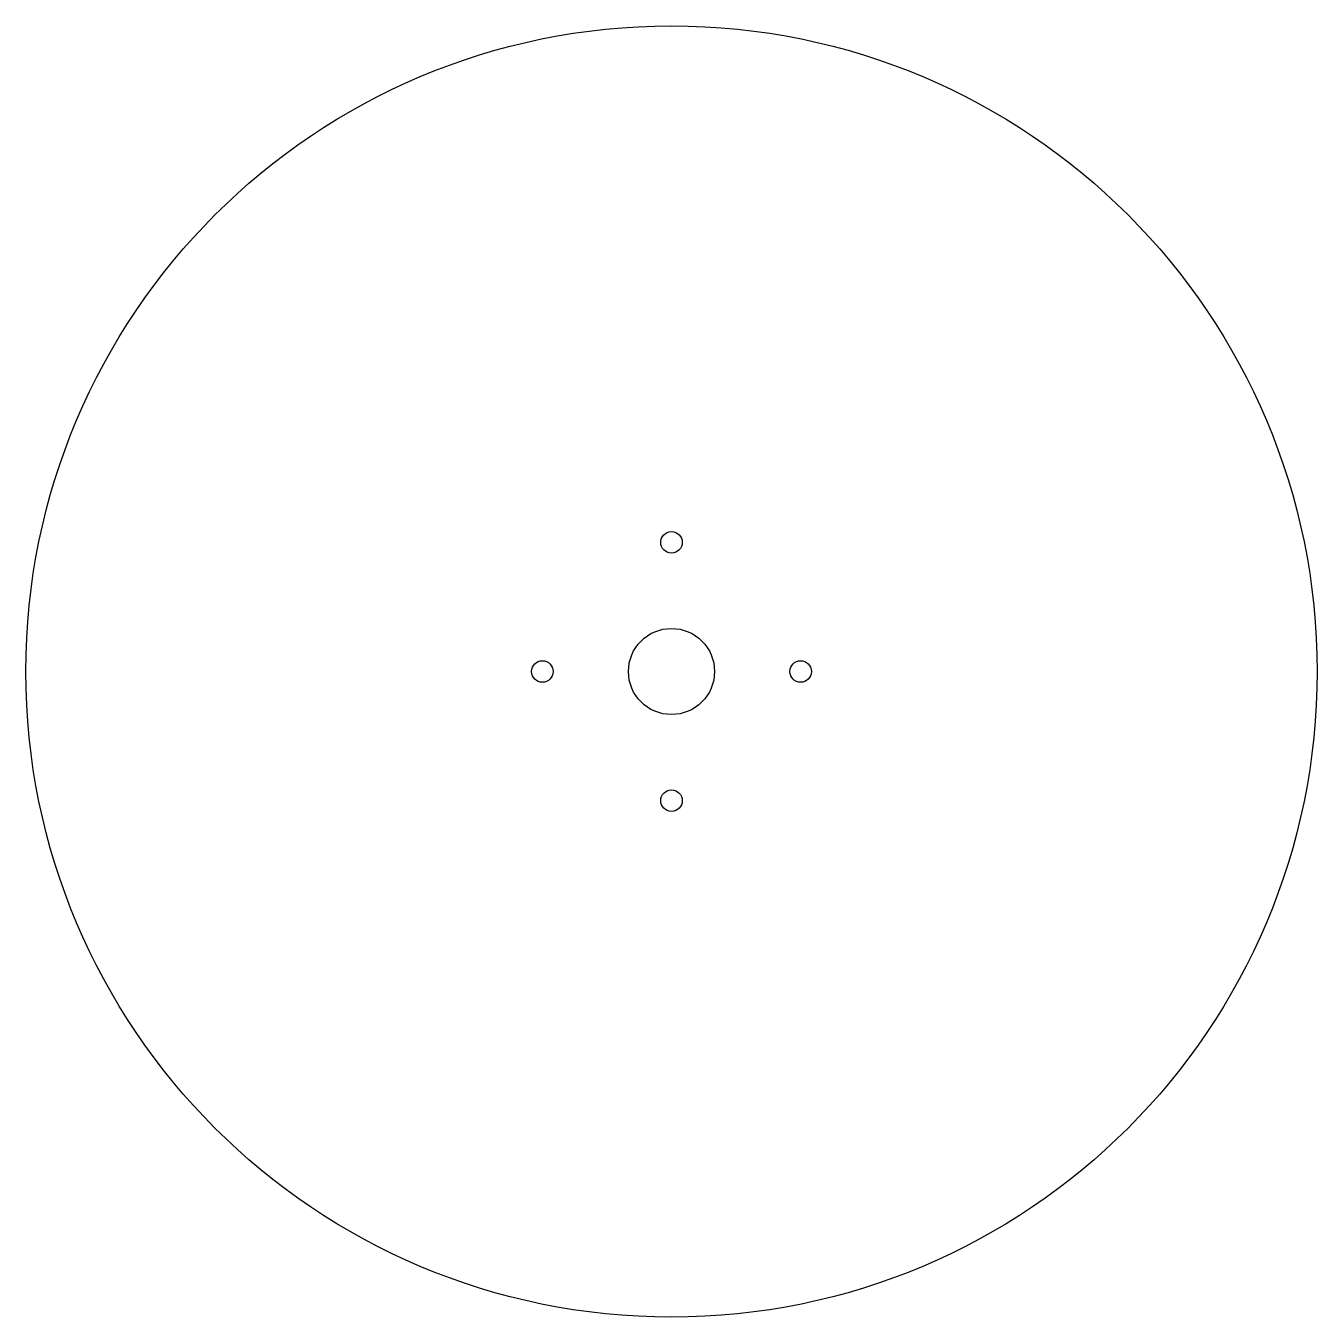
# Model space of a CAD drawing. Extents: x 88 to 208, y 45 to 165.
import ezdxf

# ---------------------------------------------------------------- set-up
doc = ezdxf.new("R2010")
doc.units = 0
doc.layers.add('View001', color=7, linetype='CONTINUOUS')

msp = doc.modelspace()

# ---------------------------------------------------------------- linework, layer by layer
at = {"layer": 'View001'}
for centre, radius in [((148.5, 105), 60), ((148.5, 117), 1), ((148.5, 105), 4), ((136.5, 105), 1), ((160.5, 105), 1), ((148.5, 93), 1)]:
    msp.add_circle(centre, radius, dxfattribs=at)

doc.saveas('drawing.dxf')
